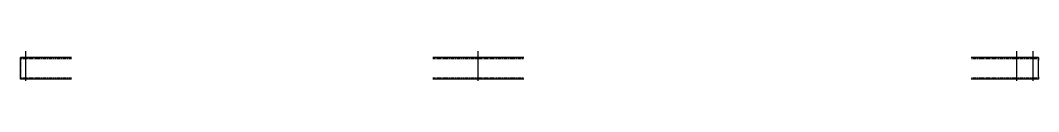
# Model space of a CAD drawing. Header units: millimetres. Extents: x 8 to 15542, y 10 to 226.
# Drawn here: x 10872 to 15542, y 10 to 148 of the extents above; entities that cross this region are included whole.
import ezdxf

# ---------------------------------------------------------------- set-up
doc = ezdxf.new("R2010")
doc.units = ezdxf.units.MM
doc.linetypes.add('DXK_LINE_DOT2', pattern=[3.9198, 1.9599, -1.9599])
doc.layers.add('STÅL', color=7, linetype='Continuous')

msp = doc.modelspace()

# ---------------------------------------------------------------- hatches: boundary and pattern name
at = {"layer": 'STÅL', "linetype": 'Continuous'}
for points in [[(10890, 112), (10904, 112), (10904, 118), (10890, 118)], [(10890, 112), (10904, 112), (10904, 118), (10890, 118)], [(12965, 112), (12979, 112), (12979, 118), (12965, 118)], [(12965, 112), (12979, 112), (12979, 118), (12965, 118)], [(15449, 118), (15435, 118), (15435, 112), (15449, 112)], [(15449, 118), (15435, 118), (15435, 112), (15449, 112)], [(15524, 118), (15510, 118), (15510, 112), (15524, 112)], [(15524, 118), (15510, 118), (15510, 112), (15524, 112)], [(10890, 18), (10904, 18), (10904, 24), (10890, 24)], [(10890, 18), (10904, 18), (10904, 24), (10890, 24)], [(12965, 18), (12979, 18), (12979, 24), (12965, 24)], [(12965, 18), (12979, 18), (12979, 24), (12965, 24)], [(15449, 24), (15435, 24), (15435, 18), (15449, 18)], [(15449, 24), (15435, 24), (15435, 18), (15449, 18)], [(15524, 24), (15510, 24), (15510, 18), (15524, 18)], [(15524, 24), (15510, 24), (15510, 18), (15524, 18)]]:
    msp.add_hatch(color=3, dxfattribs=at).paths.add_polyline_path(points)

# ---------------------------------------------------------------- linework, layer by layer
at = {"layer": 'STÅL', "color": 3, "linetype": 'Continuous'}
for p, q in [((10897, 10.5), (10897, 148)), ((10897, 10.5), (10897, 148)), ((12972, 10.5), (12972, 148)), ((12972, 10.5), (12972, 148)), ((15442, 10.5), (15442, 148)), ((15442, 10.5), (15442, 148)), ((15517, 10.5), (15517, 148)), ((15517, 10.5), (15517, 148)), ((10890, 112), (10890, 118)), ((10890, 112), (10890, 118)), ((10904, 112), (10904, 118)), ((10904, 112), (10904, 118)), ((12965, 112), (12965, 118)), ((12965, 112), (12965, 118)), ((12979, 112), (12979, 118)), ((12979, 112), (12979, 118)), ((15435, 112), (15435, 118)), ((15435, 112), (15435, 118)), ((15449, 112), (15449, 118)), ((15449, 112), (15449, 118)), ((15510, 112), (15510, 118)), ((15510, 112), (15510, 118)), ((15524, 112), (15524, 118)), ((15524, 112), (15524, 118)), ((10890, 18), (10890, 24)), ((10890, 18), (10890, 24)), ((10904, 18), (10904, 24)), ((10904, 18), (10904, 24)), ((12965, 18), (12965, 24)), ((12965, 18), (12965, 24)), ((12979, 18), (12979, 24)), ((12979, 18), (12979, 24)), ((15435, 18), (15435, 24)), ((15435, 18), (15435, 24)), ((15449, 18), (15449, 24)), ((15449, 18), (15449, 24)), ((15510, 18), (15510, 24)), ((15510, 18), (15510, 24)), ((15524, 18), (15524, 24)), ((15524, 18), (15524, 24))]:
    msp.add_line(p, q, dxfattribs=at)
at = {"layer": 'STÅL', "color": 2, "linetype": 'Continuous'}
for p, q in [((11106, 118), (10872, 118)), ((10872, 117.1), (10872, 118)), ((10872, 114.5), (10872, 117.1)), ((10872, 110.6), (10872, 114.5)), ((10872, 106), (10872, 110.6)), ((10872, 30), (10872, 106)), ((13181, 118), (12763, 118)), ((15542.1, 118), (15233, 118)), ((15542.1, 118), (15542.1, 117.1)), ((15542.1, 117.1), (15542.1, 114.5)), ((15542.1, 114.5), (15542.1, 110.6)), ((15542.1, 110.6), (15542.1, 106)), ((15542.1, 30), (15542.1, 106)), ((10872, 25.4), (10872, 30)), ((10872, 21.5), (10872, 25.4)), ((10872, 18.9), (10872, 21.5)), ((10872, 18), (10872, 18.9)), ((11106, 18), (10872, 18)), ((13181, 18), (12763, 18)), ((15542.1, 18), (15233, 18)), ((15542.1, 30), (15542.1, 25.4)), ((15542.1, 25.4), (15542.1, 21.5)), ((15542.1, 21.5), (15542.1, 18.9)), ((15542.1, 18.9), (15542.1, 18))]:
    msp.add_line(p, q, dxfattribs=at)
at = {"layer": 'STÅL', "color": 7, "linetype": 'DXK_LINE_DOT2'}
for p, q in [((10872, 118), (10872, 118)), ((10872, 118), (10872, 117.1)), ((10872, 117.1), (10872, 114.5)), ((10872, 114.5), (10872, 110.2)), ((10872, 112), (10872, 112)), ((11106, 112), (10872, 112)), ((10872, 111.5), (10872, 112)), ((10872, 111.5), (10872, 112)), ((10872, 110.6), (10872, 111.5)), ((10872, 110.6), (10872, 111.5)), ((10872, 108.3), (10872, 110.6)), ((10872, 110.2), (10872, 110.6)), ((10872, 108.3), (10872, 110.2)), ((10872, 110.2), (10872, 106)), ((10872, 108.3), (10872, 30)), ((10872, 108.3), (10872, 30)), ((10872, 27.7), (10872, 106)), ((13181, 112), (12763, 112)), ((15542.1, 112), (15233, 112)), ((15542, 117.1), (15542, 118)), ((15542, 114.5), (15542, 117.1)), ((15542, 110.6), (15542, 114.5)), ((15542, 111.5), (15542, 112)), ((15542, 110.6), (15542, 111.5)), ((15542, 110.2), (15542, 110.6)), ((15542, 106), (15542, 110.6)), ((15542, 108.3), (15542, 110.2)), ((15542, 27.7), (15542, 108.3)), ((15542, 27.7), (15542, 106)), ((15542.1, 111.5), (15542.1, 112)), ((15542.1, 110.6), (15542.1, 111.5)), ((15542.1, 108.3), (15542.1, 110.6)), ((15542.1, 27.7), (15542.1, 108.3)), ((10872, 30), (10872, 27.7)), ((10872, 27.7), (10872, 30)), ((10872, 27.7), (10872, 25.8)), ((10872, 25.8), (10872, 27.7)), ((10872, 27.7), (10872, 24.5)), ((10872, 25.8), (10872, 24.5)), ((10872, 24.5), (10872, 25.8)), ((10872, 24.5), (10872, 24)), ((10872, 24), (10872, 24.5)), ((10872, 24.5), (10872, 21.5)), ((10872, 24), (10872, 24)), ((11106, 24), (10872, 24)), ((10872, 21.5), (10872, 18.9)), ((10872, 18.9), (10872, 18)), ((10872, 18), (10872, 18)), ((13181, 24), (12763, 24)), ((15542.1, 24), (15233, 24)), ((15542, 27.7), (15542, 25.8)), ((15542, 25.4), (15542, 27.7)), ((15542, 25.8), (15542, 24.5)), ((15542, 21.5), (15542, 25.4)), ((15542, 24.5), (15542, 24)), ((15542, 18.9), (15542, 21.5)), ((15542, 18), (15542, 18.9)), ((15542.1, 25.8), (15542.1, 27.7)), ((15542.1, 24.5), (15542.1, 25.8)), ((15542.1, 24), (15542.1, 24.5))]:
    msp.add_line(p, q, dxfattribs=at)

doc.saveas('drawing.dxf')
